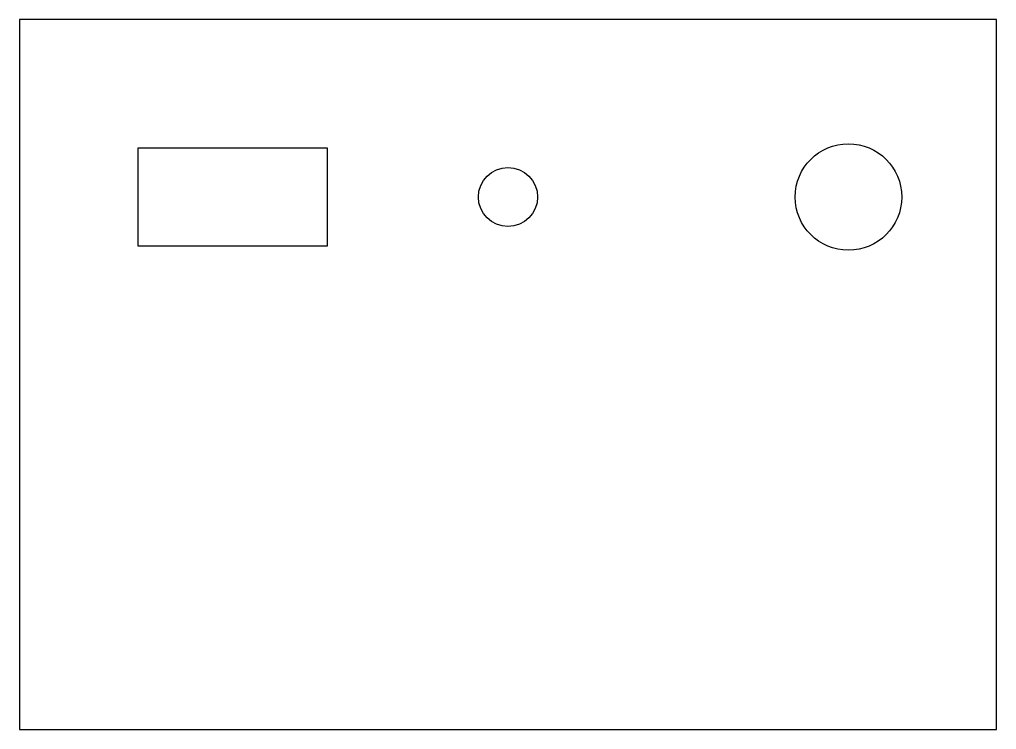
# Model space of a CAD drawing. Header units: millimetres. Extents: x 0 to 330, y -240 to 0.
import ezdxf

# ---------------------------------------------------------------- set-up
doc = ezdxf.new("R2010")
doc.units = ezdxf.units.MM

msp = doc.modelspace()

# ---------------------------------------------------------------- linework, layer by layer
at = {"color": 7, "linetype": 'Continuous', "lineweight": 25}
for p, q in [((0, 0), (0, -240)), ((330, 0), (0, 0)), ((330, -240), (330, 0)), ((40, -43.5), (40, -76.5)), ((104, -43.5), (40, -43.5)), ((104, -76.5), (104, -43.5)), ((40, -76.5), (104, -76.5)), ((0, -240), (330, -240))]:
    msp.add_line(p, q, dxfattribs=at)
for centre, radius in [((280, -60), 18), ((165, -60), 10)]:
    msp.add_circle(centre, radius, dxfattribs=at)

doc.saveas('drawing.dxf')
